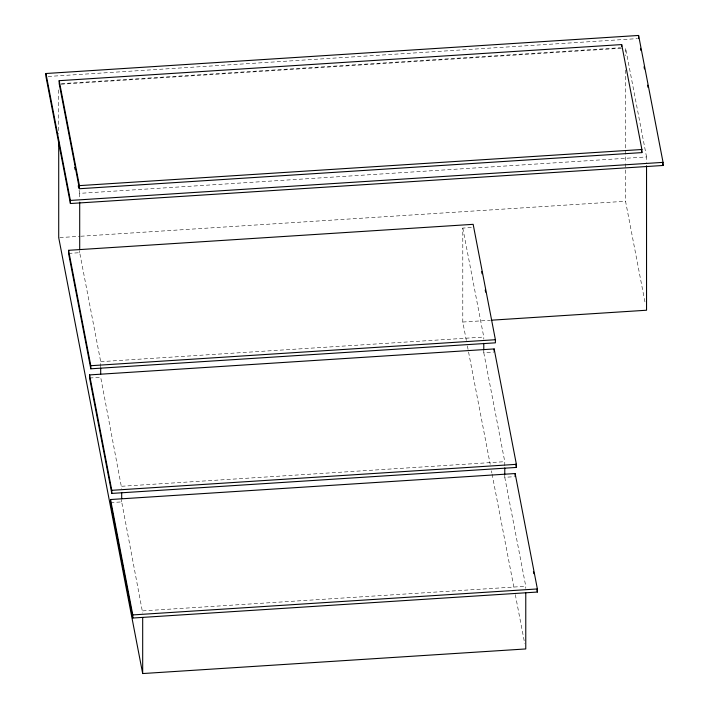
<?xml version="1.0" encoding="UTF-8"?>
<svg xmlns="http://www.w3.org/2000/svg" width="709" height="709" viewBox="0 0 709 709"><rect width="100%" height="100%" fill="white"/><g stroke="black" fill="none" stroke-linecap="round" stroke-linejoin="round"><path stroke-width="0.53" stroke-dasharray="3.54 2.66" d="M48.15 76.466L637.506 38.623M61.399 83.644L620.579 47.733M60.921 84.229L623.344 48.115M79.08 190.109L79.7 193.344L646.546 156.946L646.546 162.458M59.813 237.586L79.7 236.31M80.808 236.239L625.551 201.259L645.093 302.681M68.569 253.405L79.7 252.688L100.696 361.661L100.696 366.881M466.345 340.497L462.791 322.037L462.791 228.085L473.16 227.421M462.791 322.037L490.3 320.264M100.696 361.661L483.786 337.059L483.786 339.15M89.564 378.012L100.696 377.294L121.691 488.359M483.786 349.599L483.786 352.701L494.155 352.027M121.691 486.268L504.773 461.674L504.773 466.894M110.551 502.619L121.691 501.91L142.686 613.081M504.773 474.206L504.773 477.308L514.114 476.705M142.686 610.883L525.768 586.281L525.768 588.479M646.546 156.946L625.551 47.973L625.551 55.692M462.791 228.085L483.786 337.059M483.786 352.701L504.773 461.674M504.773 477.308L525.768 586.281M467.391 345.93L490.203 464.315M491.452 470.829L491.869 473M492.081 474.091L514.264 589.214M515.31 594.647L524.722 643.524M625.551 70.031L625.551 162.662M625.551 163.77L625.551 201.259M121.691 499.845L121.691 501.91M79.7 193.344L79.7 198.857M79.7 250.623L79.7 252.688M58.714 89.892L58.714 134.001"/><path stroke-width="1.06" d="M45.943 73.506L638.605 35.45L663.057 162.37L663.057 165.472L70.395 203.527L45.943 76.607L45.943 73.506L70.395 200.434L70.395 203.527M59.193 80.684L621.687 44.57L641.902 149.502L641.902 152.603L79.408 188.727L59.193 83.786L59.193 80.684L79.408 185.625L79.408 188.727M79.408 185.625L641.902 149.502M70.395 200.434L663.057 162.37M68.569 250.304L473.16 224.328L495.396 339.726L495.396 342.828L90.796 368.804L68.569 253.405L68.569 250.304L90.796 365.711L90.796 368.804M491.399 320.193L646.546 310.232L646.546 165.773M90.796 365.711L495.396 339.726M89.564 374.91L494.155 348.934L516.391 464.333L516.391 467.435L111.792 493.411L89.564 378.012L89.564 374.91L111.792 490.318L111.792 493.411M111.792 490.318L516.391 464.333M110.551 499.526L515.151 473.541L537.378 588.949L537.378 592.042L132.787 618.026L110.551 502.619L110.551 499.526L132.787 614.925L132.787 618.026M132.787 614.925L537.378 588.949M58.714 141.72L58.714 237.657L142.686 673.55L525.768 648.948L525.768 592.875M640.493 48.309L640.909 50.481M644.047 66.752L644.463 68.924M647.592 85.195L648.017 87.367M662.64 163.3L663.057 165.472M641.282 149.36L641.902 152.603M481.677 271.644L482.093 273.798M485.213 289.972L485.63 292.135M515.762 464.2L516.391 467.435M533.434 571.551L533.85 573.705M536.961 589.888L537.378 592.042M74.711 167.448L75.127 169.611M78.247 185.793L78.664 187.956M638.605 35.45L638.605 38.552M621.687 44.57L621.687 46.634M515.151 473.541L515.151 476.643M504.773 467.94L504.773 474.206M494.155 348.934L494.155 350.999M483.786 343.333L483.786 349.599M142.686 617.477L142.686 673.55M121.691 492.542L121.691 498.808M100.696 367.927L100.696 374.201M79.7 202.171L79.7 249.586"/></g></svg>
